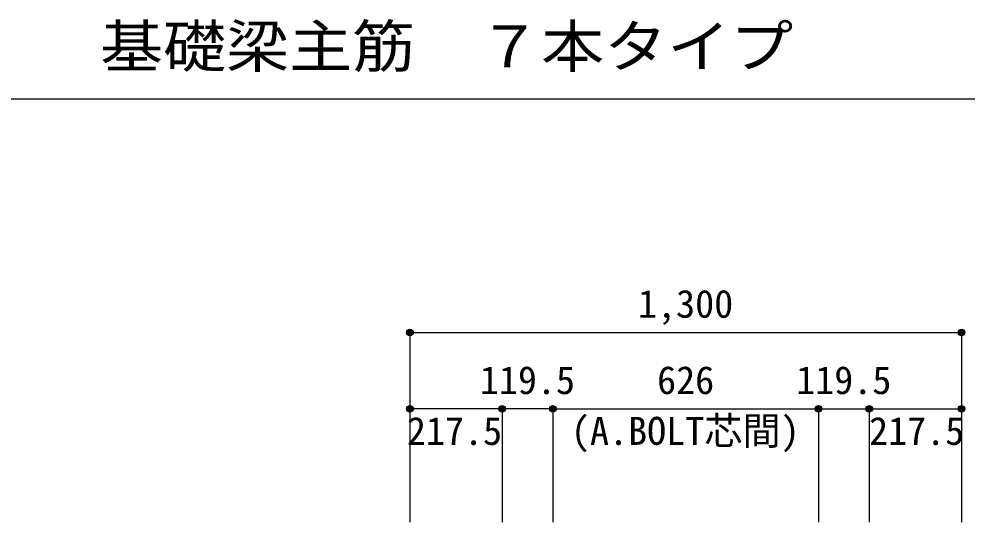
# Model space of a CAD drawing. Units: millimetres at full size, sheet at 1:30. Extents: x -5973 to 5954, y -4195 to 4201.
# Drawn here: x -1019 to 1215, y -1220 to -33 of the extents above; entities that cross this region are included whole.
import ezdxf
from ezdxf.enums import TextEntityAlignment as Align

# ---------------------------------------------------------------- set-up
doc = ezdxf.new("R2010")
doc.units = ezdxf.units.MM
doc.header["$LTSCALE"] = 30
doc.header["$PDMODE"] = 32
doc.header["$PDSIZE"] = 15
for name, color, linetype in [('0-7_文字', 4, 'Continuous'), ('0-D_寸法', 4, 'Continuous'), ('6-7_文字', 7, 'Continuous'), ('F-0_枠', 6, 'Continuous')]:
    doc.layers.add(name, color=color, linetype=linetype)
doc.styles.add('ＭＳ ゴシック', font='')
doc.styles.get('ＭＳ ゴシック').set_extended_font_data('MS Gothic')

msp = doc.modelspace()

# ---------------------------------------------------------------- linework, layer by layer
at = {"layer": '0-D_寸法'}
for p, q in [((-97.56, -772.85), (-97.56, -952.85)), ((-97.56, -772.85), (-97.56, -952.85)), ((-97.56, -772.85), (1202.44, -772.85)), ((-97.56, -772.85), (1202.44, -772.85)), ((1202.44, -772.85), (1202.44, -952.85)), ((-97.56, -952.85), (-97.56, -1219.89)), ((-97.56, -952.85), (-97.56, -1219.89)), ((119.94, -952.85), (-97.56, -952.85)), ((119.94, -952.85), (119.94, -1219.89)), ((239.44, -952.85), (119.94, -952.85)), ((239.44, -952.85), (865.44, -952.85)), ((239.44, -952.85), (239.44, -1219.89)), ((865.44, -952.85), (865.44, -1219.89)), ((865.44, -952.85), (984.94, -952.85)), ((984.94, -952.85), (984.94, -1219.89)), ((984.94, -952.85), (1202.44, -952.85)), ((1202.44, -952.85), (1202.44, -1219.89))]:
    msp.add_line(p, q, dxfattribs=at)
for centre, radius in [((-97.56, -772.85), 8), ((-97.56, -772.85), 7.2), ((-97.56, -772.85), 6.4), ((-97.56, -772.85), 5.6), ((-97.56, -772.85), 4.8), ((-97.56, -772.85), 4), ((-97.56, -772.85), 3.2), ((-97.56, -772.85), 2.4), ((-97.56, -772.85), 1.6), ((-97.56, -772.85), 0.8), ((1202.44, -772.85), 8), ((1202.44, -772.85), 7.2), ((1202.44, -772.85), 6.4), ((1202.44, -772.85), 5.6), ((1202.44, -772.85), 4.8), ((1202.44, -772.85), 4), ((1202.44, -772.85), 3.2), ((1202.44, -772.85), 2.4), ((1202.44, -772.85), 1.6), ((1202.44, -772.85), 0.8), ((-97.56, -952.85), 8), ((-97.56, -952.85), 7.2), ((-97.56, -952.85), 6.4), ((-97.56, -952.85), 5.6), ((-97.56, -952.85), 4.8), ((-97.56, -952.85), 4), ((-97.56, -952.85), 3.2), ((-97.56, -952.85), 2.4), ((-97.56, -952.85), 1.6), ((-97.56, -952.85), 0.8), ((119.94, -952.85), 8), ((119.94, -952.85), 7.2), ((119.94, -952.85), 6.4), ((119.94, -952.85), 5.6), ((119.94, -952.85), 4.8), ((119.94, -952.85), 4), ((119.94, -952.85), 3.2), ((119.94, -952.85), 2.4), ((119.94, -952.85), 1.6), ((119.94, -952.85), 0.8), ((239.44, -952.85), 8), ((239.44, -952.85), 7.2), ((239.44, -952.85), 6.4), ((239.44, -952.85), 5.6), ((239.44, -952.85), 4.8), ((239.44, -952.85), 4), ((239.44, -952.85), 3.2), ((239.44, -952.85), 2.4), ((239.44, -952.85), 1.6), ((239.44, -952.85), 0.8), ((865.44, -952.85), 8), ((865.44, -952.85), 7.2), ((865.44, -952.85), 6.4), ((865.44, -952.85), 5.6), ((865.44, -952.85), 4.8), ((865.44, -952.85), 4), ((865.44, -952.85), 3.2), ((865.44, -952.85), 2.4), ((865.44, -952.85), 1.6), ((865.44, -952.85), 0.8), ((984.94, -952.85), 8), ((984.94, -952.85), 7.2), ((984.94, -952.85), 6.4), ((984.94, -952.85), 5.6), ((984.94, -952.85), 4.8), ((984.94, -952.85), 4), ((984.94, -952.85), 3.2), ((984.94, -952.85), 2.4), ((984.94, -952.85), 1.6), ((984.94, -952.85), 0.8), ((1202.44, -952.85), 8), ((1202.44, -952.85), 7.2), ((1202.44, -952.85), 6.4), ((1202.44, -952.85), 5.6), ((1202.44, -952.85), 4.8), ((1202.44, -952.85), 4), ((1202.44, -952.85), 3.2), ((1202.44, -952.85), 2.4), ((1202.44, -952.85), 1.6), ((1202.44, -952.85), 0.8)]:
    msp.add_circle(centre, radius, dxfattribs=at)
at = {"layer": '0-D_寸法', "color": 7}
for p in [(-97.56, -772.85), (-97.56, -772.85), (1202.44, -772.85), (-97.56, -952.85), (-97.56, -952.85), (119.94, -952.85), (239.44, -952.85), (239.44, -952.85), (865.44, -952.85), (865.44, -952.85), (984.94, -952.85), (984.94, -952.85), (1202.44, -952.85), (1202.44, -952.85), (1202.44, -952.85)]:
    msp.add_point(p, dxfattribs=at)
at = {"layer": 'F-0_枠', "color": 2}
msp.add_line((-5972.88, -222.05), (3723.6, -222.05), dxfattribs=at)

# ---------------------------------------------------------------- texts
at = {"layer": '0-7_文字', "style": 'ＭＳ ゴシック'}
msp.add_text('(A.BOLT芯間)', height=65.98, dxfattribs=at).set_placement((281.92, -1057.62), align=Align.BOTTOM_LEFT)
at = {"layer": '0-D_寸法', "style": 'ＭＳ ゴシック'}
for s, p in [('1,300', (439.94, -757.85)), ('119.5', (67.19, -937.85)), ('626', (484.94, -937.85)), ('119.5', (812.69, -937.85)), ('217.5', (-104.62, -1057.81)), ('217.5', (984.49, -1057.81))]:
    msp.add_text(s, height=65.98, dxfattribs=at).set_placement(p, align=Align.BOTTOM_LEFT)
at = {"layer": '6-7_文字', "color": 2, "style": 'ＭＳ ゴシック', "width": 1.1}
msp.add_text('\u3000\u3000基礎梁主筋\u3000７本タイプ', height=98.97, dxfattribs=at).set_placement((-1124.64, -177.05), align=Align.BOTTOM_LEFT)

doc.saveas('drawing.dxf')
